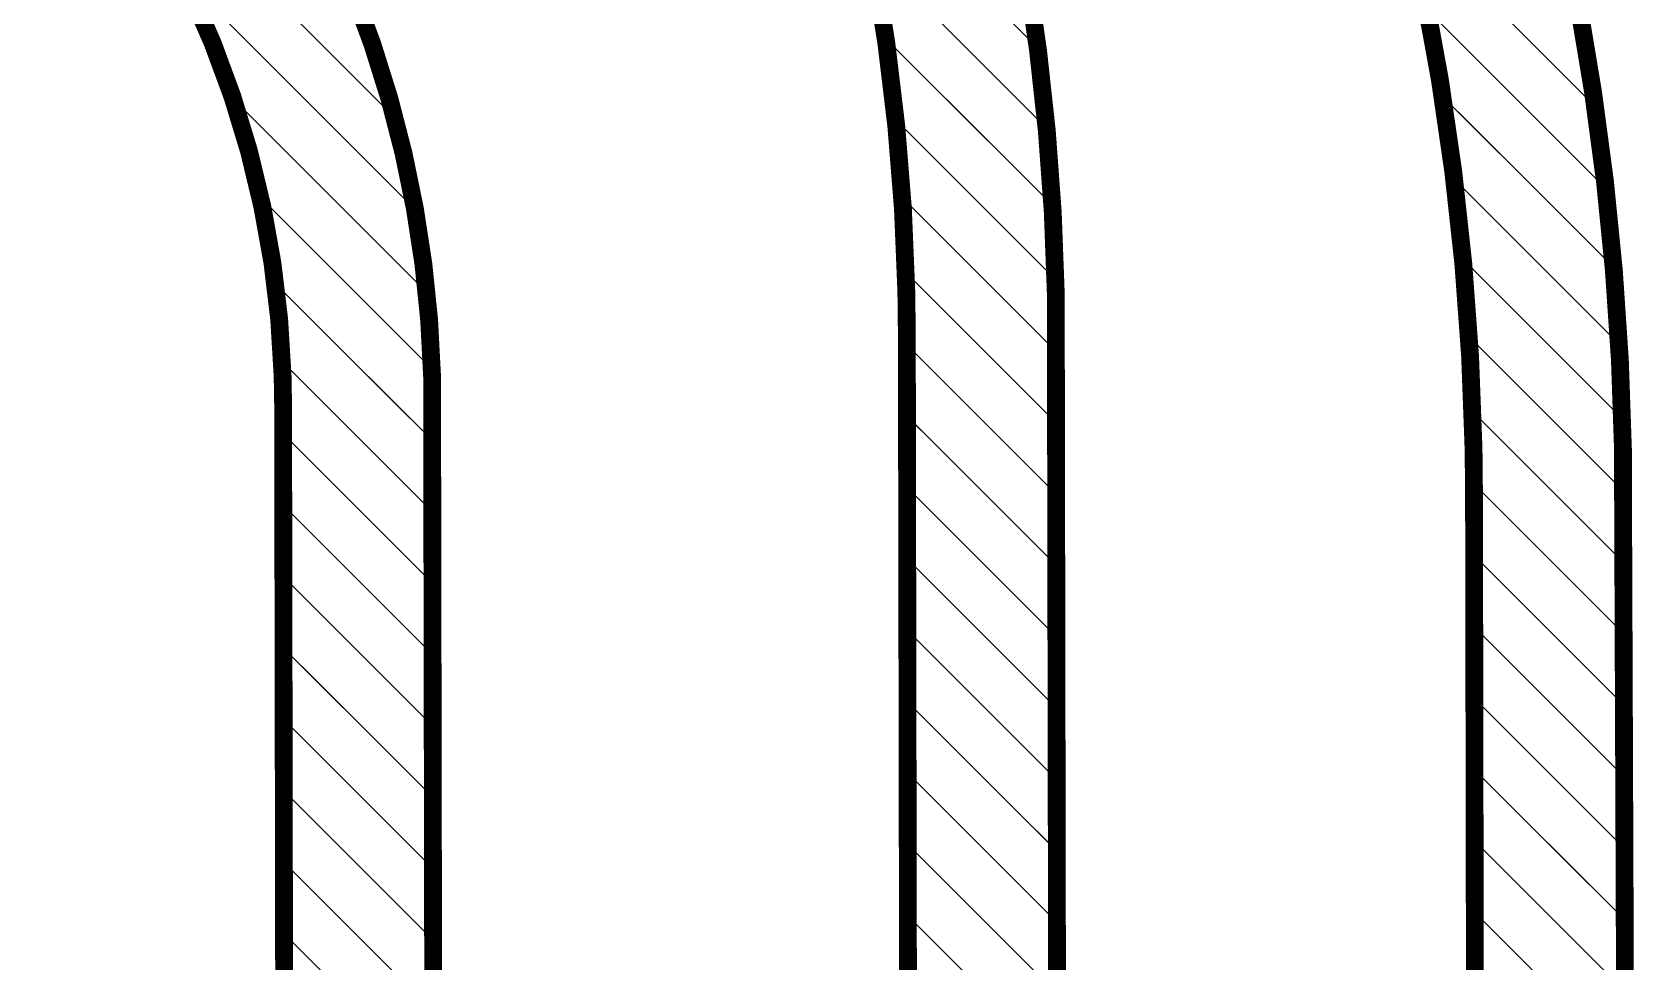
# Model space of a CAD drawing. Header units: inches. Extents: x -4.2 to 12.6, y -6.1 to 3.
# Drawn here: x 11.127 to 12.475, y -2.13 to -1.347 of the extents above; entities that cross this region are included whole.
import ezdxf

# ---------------------------------------------------------------- set-up
doc = ezdxf.new("R2010")
doc.units = ezdxf.units.IN
doc.header["$MEASUREMENT"] = 0
doc.layers.add('Dimension', color=6, linetype='Continuous')

msp = doc.modelspace()

# ---------------------------------------------------------------- linework, layer by layer
at = {"layer": 'Dimension'}
for points, const_width in [([(11.127397, -1.1148757), (11.4320304, -1.4195091)], 0.001), ([(11.8176756, -1.2051543), (11.9734629, -1.3609416)], 0.001), ([(12.2849097, -1.2523884), (12.4424856, -1.4099643)], 0.001), ([(11.8348089, -1.2870059), (11.8459129, -1.3563902)], 0.015), ([(11.8334333, -1.280912), (11.9808571, -1.4283358)], 0.001), ([(11.9637648, -1.2950247), (11.973604, -1.3626771)], 0.015), ([(11.2595997, -1.3125098), (11.2788555, -1.3565336)], 0.015), ([(11.2531707, -1.3006494), (11.4493637, -1.4968424)], 0.001), ([(11.3969478, -1.3132241), (11.413402, -1.3577921)], 0.015), ([(12.2979916, -1.3113293), (12.3119376, -1.3879526)], 0.015), ([(12.4283786, -1.3235882), (12.4407993, -1.3980802)], 0.015), ([(12.3009677, -1.3284464), (12.4514556, -1.4789343)], 0.001), ([(11.2788555, -1.3565336), (11.2954975, -1.4016105)], 0.015), ([(11.413402, -1.3577921), (11.4275958, -1.4031305)], 0.015), ([(11.8459129, -1.3563902), (11.8542871, -1.4261567)], 0.015), ([(11.8451958, -1.3526745), (11.9856574, -1.4931361)], 0.001), ([(11.973604, -1.3626771), (11.9810248, -1.4306373)], 0.015), ([(12.3119376, -1.3879526), (12.3231431, -1.4650242)], 0.015), ([(11.2954975, -1.4016105), (11.3094686, -1.4475854)], 0.015), ([(11.4275958, -1.4031305), (11.4394931, -1.449125)], 0.015), ([(12.3137577, -1.4012364), (12.4581344, -1.5456131)], 0.001), ([(12.4407993, -1.3980802), (12.4507784, -1.4729385)], 0.015), ([(11.2957596, -1.4032383), (11.4587913, -1.56627)], 0.001), ([(11.8542871, -1.4261567), (11.8599185, -1.4961979)], 0.015), ([(11.8535838, -1.4210625), (11.9881746, -1.5556533)], 0.001), ([(11.9810248, -1.4306373), (11.9860175, -1.4988188)], 0.015), ([(11.3094686, -1.4475854), (11.3207205, -1.4943003)], 0.015), ([(11.4394931, -1.449125), (11.4490641, -1.4956592)], 0.015), ([(12.3231431, -1.4650242), (12.3315938, -1.5424464)], 0.015), ([(12.4507784, -1.4729385), (12.4583051, -1.5480829)], 0.015), ([(12.3237352, -1.4712139), (12.4625195, -1.6099982)], 0.001), ([(11.3207205, -1.4943003), (11.3292148, -1.5415944)], 0.015), ([(11.3185419, -1.4860206), (11.4633061, -1.6307848)], 0.001), ([(11.4490641, -1.4956592), (11.4562845, -1.5426156)], 0.015), ([(11.8599185, -1.4961979), (11.8627985, -1.5664062)], 0.015), ([(11.8590821, -1.4865608), (11.9886644, -1.6161431)], 0.001), ([(11.9860175, -1.4988188), (11.9885759, -1.5671349)], 0.015), ([(11.3292148, -1.5415944), (11.3349219, -1.5893051)], 0.015), ([(11.4562845, -1.5426156), (11.461136, -1.5898756)], 0.015), ([(12.3315938, -1.5424464), (12.337279, -1.6201206)], 0.015), ([(11.8620758, -1.5495545), (11.9887725, -1.6762512)], 0.001), ([(12.3310866, -1.5385653), (12.4650908, -1.6725695)], 0.001), ([(12.4583051, -1.5480829), (12.4633714, -1.6234332)], 0.015), ([(11.3311623, -1.558641), (11.4637031, -1.6911818)], 0.001), ([(11.8627985, -1.5664062), (11.8632051, -1.6015392)], 0.015), ([(11.9885759, -1.5671349), (11.9886364, -1.601317)], 0.015), ([(11.3349219, -1.5893051), (11.3378225, -1.6372683)], 0.015), ([(11.461136, -1.5898756), (11.4636065, -1.6373196)], 0.015), ([(11.8632051, -1.6015392), (11.8632052, -1.6015391)], 0.015), ([(11.8632052, -1.6015391), (11.8641907, -2.1587775)], 0.015), ([(11.9886364, -1.601317), (11.9896389, -2.1587735)], 0.015), ([(12.3360053, -1.603484), (12.4660337, -1.7335124)], 0.001), ([(11.86322, -1.6106987), (11.9888806, -1.7363593)], 0.001), ([(12.337279, -1.6201206), (12.3401915, -1.6979481)], 0.015), ([(12.4633714, -1.6234332), (12.4659719, -1.6989089)], 0.015), ([(11.3378225, -1.6372683), (11.3382169, -1.6612931)], 0.015), ([(11.3370029, -1.6244816), (11.4638104, -1.7512891)], 0.001), ([(11.4636065, -1.6373196), (11.463648, -1.6610737)], 0.015), ([(11.3382169, -1.6612931), (11.338217, -1.661293)], 0.015), ([(11.338217, -1.661293), (11.3390883, -2.1587821)], 0.015), ([(11.463648, -1.6610737), (11.4645365, -2.1587781)], 0.015), ([(11.8633263, -1.670805), (11.9889887, -1.7964674)], 0.001), ([(12.3389846, -1.6664633), (12.4662643, -1.793743)], 0.001), ([(11.3382585, -1.6857372), (11.4639177, -1.8113964)], 0.001), ([(12.3401915, -1.6979481), (12.3406068, -1.7368885)], 0.015), ([(12.4659719, -1.6989089), (12.4660379, -1.736669)], 0.015), ([(11.8634326, -1.7309113), (11.9890968, -1.8565755)], 0.001), ([(12.3406068, -1.7368885), (12.3406069, -1.7368884)], 0.015), ([(12.3406069, -1.7368884), (12.341345, -2.1587783)], 0.015), ([(12.3405037, -1.7279824), (12.4665, -1.8539787)], 0.001), ([(12.4660379, -1.736669), (12.4677199, -2.1664546)], 0.015), ([(11.3383637, -1.7458424), (11.464025, -1.8715037)], 0.001), ([(11.8635389, -1.7910176), (11.9892049, -1.9166836)], 0.001), ([(12.3406953, -1.788174), (12.4667357, -1.9142144)], 0.001), ([(11.338469, -1.8059477), (11.4641323, -1.931611)], 0.001), ([(11.8636452, -1.8511239), (11.989313, -1.9767917)], 0.001), ([(12.3408004, -1.8482791), (12.4669715, -1.9744502)], 0.001), ([(11.3385743, -1.866053), (11.4642396, -1.9917183)], 0.001), ([(11.8637515, -1.9112302), (11.9894211, -2.0368998)], 0.001), ([(12.3409056, -1.9083843), (12.4672072, -2.0346859)], 0.001), ([(11.3386795, -1.9261582), (11.4643469, -2.0518256)], 0.001), ([(12.3410107, -1.9684894), (12.4674429, -2.0949216)], 0.001), ([(11.8638578, -1.9713365), (11.9895292, -2.0970079)], 0.001), ([(11.3387848, -1.9862635), (11.4644542, -2.1119329)], 0.001), ([(11.8639641, -2.0314428), (11.9896373, -2.157116)], 0.001), ([(12.3411159, -2.0285946), (12.4676787, -2.1551574)], 0.001), ([(11.3388901, -2.0463688), (11.4653805, -2.1728592)], 0.001), ([(12.3412211, -2.0886998), (12.4737277, -2.2212064)], 0.001), ([(11.8640705, -2.0915492), (11.9937271, -2.2212058)], 0.001), ([(11.3389953, -2.106474), (11.4537238, -2.2212025)], 0.001)]:
    msp.add_lwpolyline(points, dxfattribs=dict(at, const_width=const_width))
for points, const_width in [([(11.2751055, -1.3565336, 1), (11.2826055, -1.3565336, 1)], 0.0075), ([(11.2751055, -1.3565336, 1), (11.2826055, -1.3565336, 1)], 0.0075), ([(11.409652, -1.3577921, 1), (11.417152, -1.3577921, 1)], 0.0075), ([(11.409652, -1.3577921, 1), (11.417152, -1.3577921, 1)], 0.0075), ([(11.8421629, -1.3563902, 1), (11.8496629, -1.3563902, 1)], 0.0075), ([(11.8421629, -1.3563902, 1), (11.8496629, -1.3563902, 1)], 0.0075), ([(11.8449458, -1.3526745, 1), (11.8454458, -1.3526745, 1)], 0.0005), ([(11.969854, -1.3626771, 1), (11.977354, -1.3626771, 1)], 0.0075), ([(11.969854, -1.3626771, 1), (11.977354, -1.3626771, 1)], 0.0075), ([(11.9732129, -1.3609416, 1), (11.9737129, -1.3609416, 1)], 0.0005), ([(12.3081876, -1.3879526, 1), (12.3156876, -1.3879526, 1)], 0.0075), ([(12.3081876, -1.3879526, 1), (12.3156876, -1.3879526, 1)], 0.0075), ([(11.2917475, -1.4016105, 1), (11.2992475, -1.4016105, 1)], 0.0075), ([(11.2917475, -1.4016105, 1), (11.2992475, -1.4016105, 1)], 0.0075), ([(11.4238458, -1.4031305, 1), (11.4313458, -1.4031305, 1)], 0.0075), ([(11.4238458, -1.4031305, 1), (11.4313458, -1.4031305, 1)], 0.0075), ([(12.3135077, -1.4012364, 1), (12.3140077, -1.4012364, 1)], 0.0005), ([(12.4370493, -1.3980802, 1), (12.4445493, -1.3980802, 1)], 0.0075), ([(12.4370493, -1.3980802, 1), (12.4445493, -1.3980802, 1)], 0.0075), ([(11.2955096, -1.4032383, 1), (11.2960096, -1.4032383, 1)], 0.0005), ([(12.4422356, -1.4099643, 1), (12.4427356, -1.4099643, 1)], 0.0005), ([(11.4317804, -1.4195091, 1), (11.4322804, -1.4195091, 1)], 0.0005), ([(11.8505371, -1.4261567, 1), (11.8580371, -1.4261567, 1)], 0.0075), ([(11.8505371, -1.4261567, 1), (11.8580371, -1.4261567, 1)], 0.0075), ([(11.8533338, -1.4210625, 1), (11.8538338, -1.4210625, 1)], 0.0005), ([(11.9772748, -1.4306373, 1), (11.9847748, -1.4306373, 1)], 0.0075), ([(11.9772748, -1.4306373, 1), (11.9847748, -1.4306373, 1)], 0.0075), ([(11.9806071, -1.4283358, 1), (11.9811071, -1.4283358, 1)], 0.0005), ([(11.3057186, -1.4475854, 1), (11.3132186, -1.4475854, 1)], 0.0075), ([(11.3057186, -1.4475854, 1), (11.3132186, -1.4475854, 1)], 0.0075), ([(11.4357431, -1.449125, 1), (11.4432431, -1.449125, 1)], 0.0075), ([(11.4357431, -1.449125, 1), (11.4432431, -1.449125, 1)], 0.0075), ([(12.3193931, -1.4650242, 1), (12.3268931, -1.4650242, 1)], 0.0075), ([(12.3193931, -1.4650242, 1), (12.3268931, -1.4650242, 1)], 0.0075), ([(12.4470284, -1.4729385, 1), (12.4545284, -1.4729385, 1)], 0.0075), ([(12.4470284, -1.4729385, 1), (12.4545284, -1.4729385, 1)], 0.0075), ([(12.3234852, -1.4712139, 1), (12.3239852, -1.4712139, 1)], 0.0005), ([(12.4512056, -1.4789343, 1), (12.4517056, -1.4789343, 1)], 0.0005), ([(11.3169705, -1.4943003, 1), (11.3244705, -1.4943003, 1)], 0.0075), ([(11.3169705, -1.4943003, 1), (11.3244705, -1.4943003, 1)], 0.0075), ([(11.3182919, -1.4860206, 1), (11.3187919, -1.4860206, 1)], 0.0005), ([(11.4453141, -1.4956592, 1), (11.4528141, -1.4956592, 1)], 0.0075), ([(11.4453141, -1.4956592, 1), (11.4528141, -1.4956592, 1)], 0.0075), ([(11.4491137, -1.4968424, 1), (11.4496137, -1.4968424, 1)], 0.0005), ([(11.8561685, -1.4961979, 1), (11.8636685, -1.4961979, 1)], 0.0075), ([(11.8561685, -1.4961979, 1), (11.8636685, -1.4961979, 1)], 0.0075), ([(11.8588321, -1.4865608, 1), (11.8593321, -1.4865608, 1)], 0.0005), ([(11.9822675, -1.4988188, 1), (11.9897675, -1.4988188, 1)], 0.0075), ([(11.9822675, -1.4988188, 1), (11.9897675, -1.4988188, 1)], 0.0075), ([(11.9854074, -1.4931361, 1), (11.9859074, -1.4931361, 1)], 0.0005), ([(11.3254648, -1.5415944, 1), (11.3329648, -1.5415944, 1)], 0.0075), ([(11.3254648, -1.5415944, 1), (11.3329648, -1.5415944, 1)], 0.0075), ([(11.4525345, -1.5426156, 1), (11.4600345, -1.5426156, 1)], 0.0075), ([(11.4525345, -1.5426156, 1), (11.4600345, -1.5426156, 1)], 0.0075), ([(12.3278438, -1.5424464, 1), (12.3353438, -1.5424464, 1)], 0.0075), ([(12.3278438, -1.5424464, 1), (12.3353438, -1.5424464, 1)], 0.0075), ([(11.8618258, -1.5495545, 1), (11.8623258, -1.5495545, 1)], 0.0005), ([(12.3308366, -1.5385653, 1), (12.3313366, -1.5385653, 1)], 0.0005), ([(12.4545551, -1.5480829, 1), (12.4620551, -1.5480829, 1)], 0.0075), ([(12.4545551, -1.5480829, 1), (12.4620551, -1.5480829, 1)], 0.0075), ([(12.4578844, -1.5456131, 1), (12.4583844, -1.5456131, 1)], 0.0005), ([(11.3309123, -1.558641, 1), (11.3314123, -1.558641, 1)], 0.0005), ([(11.8590485, -1.5664062, 1), (11.8665485, -1.5664062, 1)], 0.0075), ([(11.8590485, -1.5664062, 1), (11.8665485, -1.5664062, 1)], 0.0075), ([(11.9848259, -1.5671349, 1), (11.9923259, -1.5671349, 1)], 0.0075), ([(11.9848259, -1.5671349, 1), (11.9923259, -1.5671349, 1)], 0.0075), ([(11.9879246, -1.5556533, 1), (11.9884246, -1.5556533, 1)], 0.0005), ([(11.4585413, -1.56627, 1), (11.4590413, -1.56627, 1)], 0.0005), ([(11.3311719, -1.5893051, 1), (11.3386719, -1.5893051, 1)], 0.0075), ([(11.3311719, -1.5893051, 1), (11.3386719, -1.5893051, 1)], 0.0075), ([(11.457386, -1.5898756, 1), (11.464886, -1.5898756, 1)], 0.0075), ([(11.457386, -1.5898756, 1), (11.464886, -1.5898756, 1)], 0.0075), ([(11.8594551, -1.6015392, 1), (11.8669551, -1.6015392, 1)], 0.0075), ([(11.8594551, -1.6015392, 1), (11.8669551, -1.6015392, 1)], 0.0075), ([(11.8594552, -1.6015391, 1), (11.8669552, -1.6015391, 1)], 0.0075), ([(11.8594552, -1.6015391, 1), (11.8669552, -1.6015391, 1)], 0.0075), ([(11.9848864, -1.601317, 1), (11.9923864, -1.601317, 1)], 0.0075), ([(11.9848864, -1.601317, 1), (11.9923864, -1.601317, 1)], 0.0075), ([(12.3357553, -1.603484, 1), (12.3362553, -1.603484, 1)], 0.0005), ([(11.86297, -1.6106987, 1), (11.86347, -1.6106987, 1)], 0.0005), ([(11.9884144, -1.6161431, 1), (11.9889144, -1.6161431, 1)], 0.0005), ([(12.333529, -1.6201206, 1), (12.341029, -1.6201206, 1)], 0.0075), ([(12.333529, -1.6201206, 1), (12.341029, -1.6201206, 1)], 0.0075), ([(12.4596214, -1.6234332, 1), (12.4671214, -1.6234332, 1)], 0.0075), ([(12.4596214, -1.6234332, 1), (12.4671214, -1.6234332, 1)], 0.0075), ([(12.4622695, -1.6099982, 1), (12.4627695, -1.6099982, 1)], 0.0005), ([(11.3340725, -1.6372683, 1), (11.3415725, -1.6372683, 1)], 0.0075), ([(11.3340725, -1.6372683, 1), (11.3415725, -1.6372683, 1)], 0.0075), ([(11.3367529, -1.6244816, 1), (11.3372529, -1.6244816, 1)], 0.0005), ([(11.4598565, -1.6373196, 1), (11.4673565, -1.6373196, 1)], 0.0075), ([(11.4598565, -1.6373196, 1), (11.4673565, -1.6373196, 1)], 0.0075), ([(11.4630561, -1.6307848, 1), (11.4635561, -1.6307848, 1)], 0.0005), ([(11.3344669, -1.6612931, 1), (11.3419669, -1.6612931, 1)], 0.0075), ([(11.3344669, -1.6612931, 1), (11.3419669, -1.6612931, 1)], 0.0075), ([(11.334467, -1.661293, 1), (11.341967, -1.661293, 1)], 0.0075), ([(11.334467, -1.661293, 1), (11.341967, -1.661293, 1)], 0.0075), ([(11.459898, -1.6610737, 1), (11.467398, -1.6610737, 1)], 0.0075), ([(11.459898, -1.6610737, 1), (11.467398, -1.6610737, 1)], 0.0075), ([(11.8630763, -1.670805, 1), (11.8635763, -1.670805, 1)], 0.0005), ([(12.3387346, -1.6664633, 1), (12.3392346, -1.6664633, 1)], 0.0005), ([(11.3380085, -1.6857372, 1), (11.3385085, -1.6857372, 1)], 0.0005), ([(11.9885225, -1.6762512, 1), (11.9890225, -1.6762512, 1)], 0.0005), ([(12.4648408, -1.6725695, 1), (12.4653408, -1.6725695, 1)], 0.0005), ([(11.4634531, -1.6911818, 1), (11.4639531, -1.6911818, 1)], 0.0005), ([(12.3364415, -1.6979481, 1), (12.3439415, -1.6979481, 1)], 0.0075), ([(12.3364415, -1.6979481, 1), (12.3439415, -1.6979481, 1)], 0.0075), ([(12.4622219, -1.6989089, 1), (12.4697219, -1.6989089, 1)], 0.0075), ([(12.4622219, -1.6989089, 1), (12.4697219, -1.6989089, 1)], 0.0075), ([(11.8631826, -1.7309113, 1), (11.8636826, -1.7309113, 1)], 0.0005), ([(11.9886306, -1.7363593, 1), (11.9891306, -1.7363593, 1)], 0.0005), ([(12.3368568, -1.7368885, 1), (12.3443568, -1.7368885, 1)], 0.0075), ([(12.3368568, -1.7368885, 1), (12.3443568, -1.7368885, 1)], 0.0075), ([(12.3368569, -1.7368884, 1), (12.3443569, -1.7368884, 1)], 0.0075), ([(12.3368569, -1.7368884, 1), (12.3443569, -1.7368884, 1)], 0.0075), ([(12.3402537, -1.7279824, 1), (12.3407537, -1.7279824, 1)], 0.0005), ([(12.4622879, -1.736669, 1), (12.4697879, -1.736669, 1)], 0.0075), ([(12.4622879, -1.736669, 1), (12.4697879, -1.736669, 1)], 0.0075), ([(12.4657837, -1.7335124, 1), (12.4662837, -1.7335124, 1)], 0.0005), ([(11.3381137, -1.7458424, 1), (11.3386137, -1.7458424, 1)], 0.0005), ([(11.4635604, -1.7512891, 1), (11.4640604, -1.7512891, 1)], 0.0005), ([(11.8632889, -1.7910176, 1), (11.8637889, -1.7910176, 1)], 0.0005), ([(12.3404453, -1.788174, 1), (12.3409453, -1.788174, 1)], 0.0005), ([(12.4660143, -1.793743, 1), (12.4665143, -1.793743, 1)], 0.0005), ([(11.338219, -1.8059477, 1), (11.338719, -1.8059477, 1)], 0.0005), ([(11.9887387, -1.7964674, 1), (11.9892387, -1.7964674, 1)], 0.0005), ([(11.4636677, -1.8113964, 1), (11.4641677, -1.8113964, 1)], 0.0005), ([(11.8633952, -1.8511239, 1), (11.8638952, -1.8511239, 1)], 0.0005), ([(11.9888468, -1.8565755, 1), (11.9893468, -1.8565755, 1)], 0.0005), ([(12.3405504, -1.8482791, 1), (12.3410504, -1.8482791, 1)], 0.0005), ([(12.46625, -1.8539787, 1), (12.46675, -1.8539787, 1)], 0.0005), ([(11.3383243, -1.866053, 1), (11.3388243, -1.866053, 1)], 0.0005), ([(11.463775, -1.8715037, 1), (11.464275, -1.8715037, 1)], 0.0005), ([(11.8635015, -1.9112302, 1), (11.8640015, -1.9112302, 1)], 0.0005), ([(12.3406556, -1.9083843, 1), (12.3411556, -1.9083843, 1)], 0.0005), ([(12.4664857, -1.9142144, 1), (12.4669857, -1.9142144, 1)], 0.0005), ([(11.3384295, -1.9261582, 1), (11.3389295, -1.9261582, 1)], 0.0005), ([(11.9889549, -1.9166836, 1), (11.9894549, -1.9166836, 1)], 0.0005), ([(11.4638823, -1.931611, 1), (11.4643823, -1.931611, 1)], 0.0005), ([(12.3407607, -1.9684894, 1), (12.3412607, -1.9684894, 1)], 0.0005), ([(11.8636078, -1.9713365, 1), (11.8641078, -1.9713365, 1)], 0.0005), ([(11.989063, -1.9767917, 1), (11.989563, -1.9767917, 1)], 0.0005), ([(12.4667215, -1.9744502, 1), (12.4672215, -1.9744502, 1)], 0.0005), ([(11.3385348, -1.9862635, 1), (11.3390348, -1.9862635, 1)], 0.0005), ([(11.4639896, -1.9917183, 1), (11.4644896, -1.9917183, 1)], 0.0005), ([(11.8637141, -2.0314428, 1), (11.8642141, -2.0314428, 1)], 0.0005), ([(12.3408659, -2.0285946, 1), (12.3413659, -2.0285946, 1)], 0.0005), ([(12.4669572, -2.0346859, 1), (12.4674572, -2.0346859, 1)], 0.0005), ([(11.3386401, -2.0463688, 1), (11.3391401, -2.0463688, 1)], 0.0005), ([(11.9891711, -2.0368998, 1), (11.9896711, -2.0368998, 1)], 0.0005), ([(11.4640969, -2.0518256, 1), (11.4645969, -2.0518256, 1)], 0.0005), ([(12.3409711, -2.0886998, 1), (12.3414711, -2.0886998, 1)], 0.0005), ([(11.8638205, -2.0915492, 1), (11.8643205, -2.0915492, 1)], 0.0005), ([(11.9892792, -2.0970079, 1), (11.9897792, -2.0970079, 1)], 0.0005), ([(12.4671929, -2.0949216, 1), (12.4676929, -2.0949216, 1)], 0.0005), ([(11.3387453, -2.106474, 1), (11.3392453, -2.106474, 1)], 0.0005), ([(11.4642042, -2.1119329, 1), (11.4647042, -2.1119329, 1)], 0.0005)]:
    msp.add_lwpolyline(points, format="xyb", close=True, dxfattribs=dict(at, const_width=const_width))

doc.saveas('drawing.dxf')
